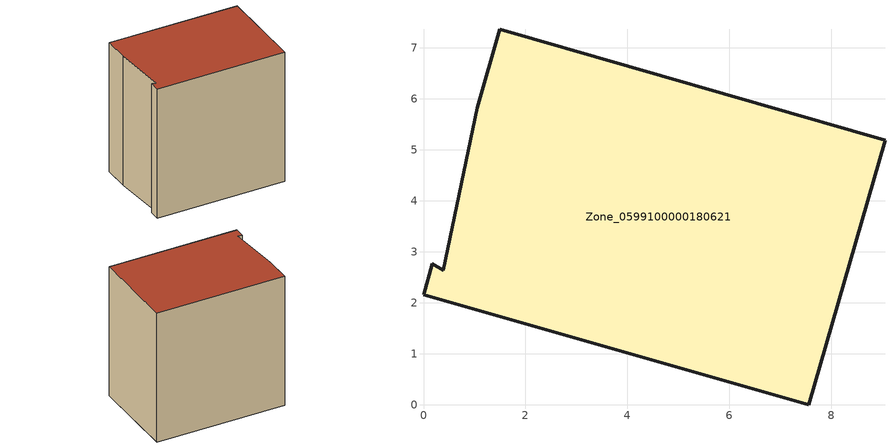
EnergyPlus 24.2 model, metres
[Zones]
Zone_0599100000180621
 floor ground (C_G): 7.55,0 0,2.16 0.17,2.76 0.39,2.64 1.06,5.83 1.5,7.37 9.05,5.19 z3.06
 wall outside (C_F): 1.5,7.37 1.06,5.83 0.39,2.64 0.17,2.76 0,2.16 7.55,0 9.05,5.19 1.5,7.37 z3.06:11.23
 roof outside (C_R): 1.06,5.83 0.39,2.64 0.17,2.76 0,2.16 7.55,0 9.05,5.19 1.5,7.37 z11.23
[BUILDING]
Pand.0599100000180621: North Axis=0; Terrain=City; Loads Convergence Tolerance Value=0.04; Temperature Convergence Tolerance Value=0.4; Solar Distribution=FullExterior; Maximum Number of Warmup Days=25; Minimum Number of Warmup Days=1
[Site:Location]
Rotterdam.The.Hague.AP_ZH_NLD Design_Conditions: Latitude=51.96; Longitude=4.45; Time Zone=1; Elevation=-4.5
[SITE:GROUNDTEMPERATURE:BUILDINGSURFACE]
18, 18, 18, 18, 18, 18, 18, 18, 18, 18, 18, 18
[MATERIAL] Thermal Absorptance=0.9; Solar Absorptance=0.7; Visible Absorptance=0.7
Name | Roughness | Thickness | Conductivity | Density | Specific Heat
G.TI.1946-1964 | MediumSmooth | 0.15 | 1 | 540 | 1210
F.TI.1946-1964 | Rough | 0.3 | 0.857143 | 1920 | 840
R.TI.1946-1964 | MediumRough | 0.2 | 0.277778 | 1500 | 1000
[CONSTRUCTION]
C_G: G.TI.1946-1964
C_F: F.TI.1946-1964
C_R: R.TI.1946-1964
[ZONE]
Zone_0599100000180621: Type=1; Multiplier=1; Ceiling Height=Autocalculate; Volume=Autocalculate; Floor Area=autocalculate; Part of Total Floor Area=Yes
[ZONEINFILTRATION:DESIGNFLOWRATE]
Infil_Zone_0599100000180621: Zone or ZoneList or Space or SpaceList=Zone_0599100000180621; Schedule=AlwaysOn; Design Flow Rate Calculation Method=Flow/Area; Flow Rate per Floor Area=0.003; Constant Term Coefficient=1; Temperature Term Coefficient=0; Velocity Term Coefficient=0; Velocity Squared Term Coefficient=0
[HVACTEMPLATE:ZONE:IDEALLOADSAIRSYSTEM]
Zone_0599100000180621: Maximum Heating Supply Air Temperature=50; Minimum Cooling Supply Air Temperature=13; Maximum Heating Supply Air Humidity Ratio=0.0156; Minimum Cooling Supply Air Humidity Ratio=0.0077; Heating Limit=NoLimit; Cooling Limit=NoLimit; Dehumidification Control Type=ConstantSensibleHeatRatio; Cooling Sensible Heat Ratio=0.7; Dehumidification Setpoint=60; Humidification Control Type=None; Humidification Setpoint=30; Outdoor Air Method=None; Outdoor Air Flow Rate per Person=0.00944; Outdoor Air Flow Rate per Zone Floor Area=0; Outdoor Air Flow Rate per Zone=0; Demand Controlled Ventilation Type=None; Outdoor Air Economizer Type=NoEconomizer; Heat Recovery Type=None; Sensible Heat Recovery Effectiveness=0.7; Latent Heat Recovery Effectiveness=0.65
[ZONECONTROL:THERMOSTAT]
ThermostatControl_Zone_0599100000180621: Zone or ZoneList=Zone_0599100000180621; Control Type Schedule=DualSetpointControlType; Control 1=Thermostat_Zone_0599100000180621; Temperature Difference Between Cutout And Setpoint=0
[THERMOSTATSETPOINT:DUALSETPOINT]
Thermostat_Zone_0599100000180621: Heating Setpoint Temperature Schedule=HeatingSetpoint_Zone_0599100000180621; Cooling Setpoint Temperature Schedule=CoolingSetpoint_Zone_0599100000180621
[SCHEDULE:COMPACT]
HeatingSetpoint_Zone_0599100000180621: Through: 12/31, For: AllDays, Until: 24:00, 21
CoolingSetpoint_Zone_0599100000180621: Through: 12/31, For: AllDays, Until: 24:00, 24
DualSetpointControlType: Through: 12/31, For: AllDays, Until: 24:00, 4
AlwaysOn: Through: 12/31, For: AllDays, Until: 24:00, 1
